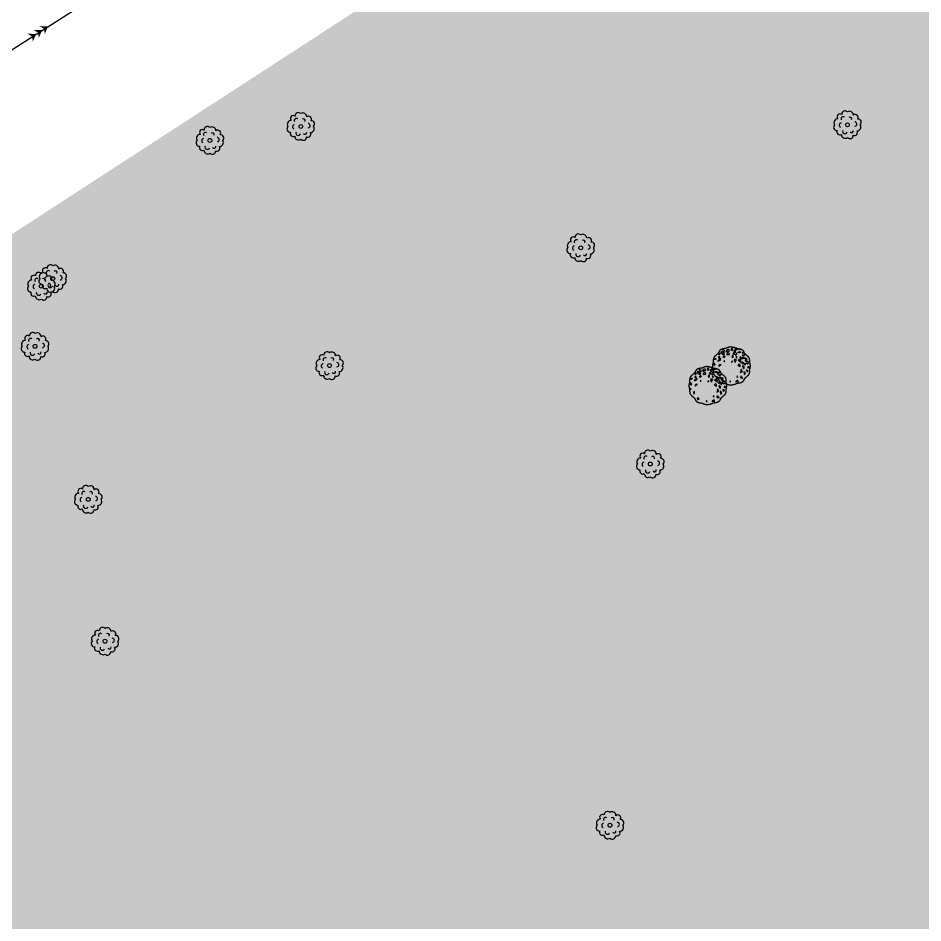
# Model space of a CAD drawing. Header units: metres. Extents: x 394605 to 1395358, y 4171135 to 6406139.
# Drawn here: x 1394157.47 to 1394205.3, y 4172416.18 to 4172464.01 of the extents above; entities that cross this region are included whole.
import ezdxf

# ---------------------------------------------------------------- set-up
doc = ezdxf.new("R2010")
doc.units = ezdxf.units.M
doc.header["$LTSCALE"] = 2
doc.layers.add('T-EDF', color=20, linetype='Continuous')
doc.layers.add('T-VEGETATION', color=108, linetype='Continuous')

# ---------------------------------------------------------------- blocks, each defined once
blk = doc.blocks.new('GeoEdfTT')
for points in [[(-1.125, 0), (-0.375, 0.5), (-0.375, -0.5), (-0.625, 0)], [(-0.375, 0), (0.375, 0.5), (0.375, -0.5), (0.125, 0)], [(0.375, 0), (1.125, 0.5), (1.125, -0.5), (0.875, 0)]]:
    blk.add_solid(points)
blk = doc.blocks.new('A$C758E7D02')
at = {"color": 104, "linetype": 'Continuous', "lineweight": -3}
blk.add_circle((0, 0), 0.102, dxfattribs=at)
for centre, radius, start, end in [((-0.394, 0.421), 0.153, 53.9441, 222.1952), ((-0.128, 0.555), 0.177, 43.6812, 183.5855), ((0.116, 0.512), 0.202, 358.447, 125.1815), ((0.419, 0.391), 0.153, 325.1331, 131.0062), ((-0.555, -0.128), 0.177, 133.6812, 273.5855), ((-0.512, 0.116), 0.202, 88.447, 215.1815), ((-0.312, -0.02), 0.124, 103.6979, 242.3351), ((-0.231, 0.31), 0.112, 52.4282, 209.5382), ((0.137, 0.317), 0.0936, 330.5782, 133.7014), ((0.382, 0.043), 0.114, 276.61, 88.9556), ((0.555, 0.128), 0.177, 313.6812, 93.5855), ((-0.4, -0.37), 0.159, 155.2129, 300.9263), ((-0.136, -0.351), 0.124, 159.5257, 338.1549), ((0.226, -0.318), 0.0936, 210.5782, 13.7014), ((0.375, -0.404), 0.157, 243.121, 33.0183), ((0.512, -0.116), 0.202, 268.447, 35.1815), ((-0.116, -0.512), 0.202, 178.447, 305.1815), ((0.128, -0.555), 0.177, 223.6812, 3.5855)]:
    blk.add_arc(centre, radius, start, end, dxfattribs=at)
blk = doc.blocks.new('r008')
at = {"layer": 'T-VEGETATION'}
blk.add_blockref('A$C758E7D02', (0, 0), dxfattribs=at)
blk = doc.blocks.new('v025')
blk.add_line((0, 0), (0, 0))
at = {"color": 0, "linetype": 'Continuous'}
blk.add_line((0.666, -0.338), (0.7, -0.408), dxfattribs=at)
at = {"color": 0, "linetype": 'Continuous', "flags": 128}
for points in [[(-0.002, 1.01), (-0.019, 1.009), (-0.038, 1.006), (-0.058, 1.003), (-0.08, 1), (-0.102, 0.996), (-0.124, 0.991), (-0.144, 0.987), (-0.163, 0.982), (-0.179, 0.978), (-0.19, 0.974), (-0.204, 0.968), (-0.218, 0.962), (-0.233, 0.955), (-0.248, 0.947), (-0.263, 0.94), (-0.278, 0.934), (-0.291, 0.928), (-0.303, 0.925), (-0.316, 0.922), (-0.331, 0.92), (-0.348, 0.919), (-0.366, 0.917), (-0.385, 0.916), (-0.403, 0.915), (-0.42, 0.914), (-0.435, 0.911), (-0.448, 0.909), (-0.461, 0.905), (-0.475, 0.9), (-0.491, 0.894), (-0.507, 0.887), (-0.523, 0.88), (-0.539, 0.873), (-0.554, 0.865), (-0.567, 0.857), (-0.578, 0.85), (-0.585, 0.844), (-0.593, 0.836), (-0.601, 0.827), (-0.61, 0.818), (-0.618, 0.807), (-0.626, 0.797), (-0.633, 0.787), (-0.64, 0.778), (-0.645, 0.77), (-0.648, 0.763), (-0.652, 0.756), (-0.655, 0.747), (-0.658, 0.737), (-0.662, 0.728), (-0.665, 0.718), (-0.669, 0.71), (-0.672, 0.702), (-0.676, 0.695), (-0.685, 0.684), (-0.696, 0.671), (-0.709, 0.658), (-0.723, 0.644), (-0.738, 0.63), (-0.752, 0.617), (-0.766, 0.605), (-0.779, 0.593), (-0.79, 0.583), (-0.797, 0.577), (-0.806, 0.57), (-0.816, 0.562), (-0.827, 0.554), (-0.837, 0.545), (-0.848, 0.537), (-0.857, 0.529), (-0.866, 0.521), (-0.873, 0.514), (-0.88, 0.506), (-0.888, 0.495), (-0.897, 0.484), (-0.906, 0.472), (-0.914, 0.459), (-0.923, 0.447), (-0.93, 0.434), (-0.936, 0.423), (-0.94, 0.413), (-0.943, 0.402), (-0.946, 0.389), (-0.948, 0.375), (-0.95, 0.36), (-0.952, 0.344), (-0.953, 0.329), (-0.954, 0.315), (-0.955, 0.302), (-0.956, 0.29), (-0.957, 0.279), (-0.958, 0.267), (-0.959, 0.253), (-0.96, 0.239), (-0.961, 0.224), (-0.962, 0.21), (-0.963, 0.196), (-0.965, 0.184), (-0.966, 0.173), (-0.968, 0.164), (-0.97, 0.153), (-0.972, 0.141), (-0.975, 0.129), (-0.978, 0.116), (-0.981, 0.104), (-0.983, 0.092), (-0.985, 0.081), (-0.987, 0.072), (-0.988, 0.065), (-0.99, 0.056), (-0.993, 0.047), (-0.995, 0.037), (-0.997, 0.027), (-0.998, 0.018), (-0.998, 0.01), (-0.996, 0.004), (-0.992, 0), (-0.996, -0.004), (-0.998, -0.01), (-0.998, -0.018), (-0.997, -0.027), (-0.995, -0.037), (-0.993, -0.046), (-0.99, -0.056), (-0.988, -0.064), (-0.987, -0.071), (-0.985, -0.08), (-0.983, -0.091), (-0.981, -0.103), (-0.978, -0.115), (-0.975, -0.128), (-0.972, -0.14), (-0.97, -0.152), (-0.968, -0.163), (-0.966, -0.172), (-0.965, -0.183), (-0.963, -0.196), (-0.962, -0.209), (-0.961, -0.224), (-0.96, -0.238), (-0.959, -0.253), (-0.958, -0.266), (-0.957, -0.279), (-0.956, -0.29), (-0.955, -0.301), (-0.954, -0.314), (-0.953, -0.329), (-0.952, -0.344), (-0.95, -0.359), (-0.948, -0.375), (-0.946, -0.389), (-0.943, -0.402), (-0.94, -0.412), (-0.936, -0.423), (-0.93, -0.434), (-0.923, -0.446), (-0.914, -0.459), (-0.906, -0.471), (-0.897, -0.484), (-0.888, -0.495), (-0.88, -0.505), (-0.873, -0.514), (-0.866, -0.521), (-0.857, -0.528), (-0.848, -0.537), (-0.837, -0.545), (-0.827, -0.553), (-0.816, -0.561), (-0.806, -0.569), (-0.797, -0.577), (-0.79, -0.583), (-0.779, -0.593), (-0.766, -0.604), (-0.752, -0.617), (-0.738, -0.63), (-0.723, -0.643), (-0.709, -0.657), (-0.696, -0.671), (-0.685, -0.683), (-0.676, -0.695), (-0.672, -0.701), (-0.669, -0.709), (-0.665, -0.718), (-0.662, -0.727), (-0.658, -0.737), (-0.655, -0.746), (-0.652, -0.755), (-0.648, -0.763), (-0.645, -0.77), (-0.64, -0.778), (-0.633, -0.787), (-0.626, -0.797), (-0.618, -0.807), (-0.61, -0.817), (-0.601, -0.827), (-0.593, -0.836), (-0.585, -0.843), (-0.578, -0.85), (-0.567, -0.857), (-0.554, -0.865), (-0.539, -0.872), (-0.523, -0.88), (-0.507, -0.887), (-0.491, -0.894), (-0.475, -0.9), (-0.461, -0.904), (-0.448, -0.908), (-0.435, -0.911), (-0.42, -0.913), (-0.403, -0.915), (-0.385, -0.916), (-0.366, -0.917), (-0.348, -0.918), (-0.331, -0.92), (-0.316, -0.922), (-0.303, -0.924), (-0.291, -0.928), (-0.278, -0.933), (-0.263, -0.94), (-0.248, -0.947), (-0.233, -0.954), (-0.218, -0.961), (-0.204, -0.968), (-0.19, -0.973), (-0.179, -0.978), (-0.163, -0.982), (-0.144, -0.986), (-0.124, -0.991), (-0.102, -0.995), (-0.08, -0.999), (-0.058, -1.003), (-0.038, -1.006), (-0.019, -1.008), (-0.002, -1.01)], [(0.002, 1.01), (0.018, 1.009), (0.037, 1.006), (0.058, 1.003), (0.08, 1), (0.102, 0.996), (0.123, 0.991), (0.144, 0.987), (0.162, 0.982), (0.178, 0.978), (0.19, 0.974), (0.203, 0.968), (0.217, 0.962), (0.233, 0.955), (0.248, 0.947), (0.263, 0.94), (0.277, 0.934), (0.291, 0.928), (0.302, 0.925), (0.316, 0.922), (0.331, 0.92), (0.348, 0.919), (0.366, 0.917), (0.384, 0.916), (0.402, 0.915), (0.419, 0.914), (0.434, 0.911), (0.407, 0.877), (0.424, 0.851), (0.446, 0.867), (0.435, 0.912), (0.448, 0.909), (0.46, 0.905), (0.474, 0.9), (0.49, 0.894), (0.506, 0.887), (0.523, 0.88), (0.539, 0.873), (0.553, 0.865), (0.566, 0.857), (0.577, 0.85), (0.584, 0.844), (0.592, 0.836), (0.601, 0.827), (0.609, 0.818), (0.618, 0.807), (0.626, 0.797), (0.633, 0.787), (0.639, 0.778), (0.644, 0.77), (0.648, 0.763), (0.651, 0.756), (0.655, 0.747), (0.658, 0.737), (0.661, 0.728), (0.665, 0.718), (0.668, 0.71), (0.672, 0.702), (0.676, 0.695), (0.684, 0.684), (0.696, 0.671), (0.708, 0.658), (0.723, 0.644), (0.737, 0.63), (0.752, 0.617), (0.766, 0.605), (0.779, 0.593), (0.79, 0.583), (0.797, 0.577), (0.806, 0.57), (0.816, 0.562), (0.826, 0.554), (0.837, 0.545), (0.847, 0.537), (0.857, 0.529), (0.865, 0.521), (0.872, 0.514), (0.88, 0.506), (0.888, 0.495), (0.897, 0.484), (0.905, 0.472), (0.914, 0.459), (0.922, 0.447), (0.929, 0.434), (0.935, 0.423), (0.94, 0.413), (0.943, 0.402), (0.946, 0.389), (0.948, 0.375), (0.95, 0.36), (0.951, 0.344), (0.952, 0.329), (0.953, 0.315), (0.954, 0.302), (0.955, 0.29), (0.956, 0.279), (0.957, 0.267), (0.958, 0.253), (0.96, 0.239), (0.961, 0.224), (0.962, 0.21), (0.963, 0.196), (0.964, 0.184), (0.966, 0.173), (0.967, 0.164), (0.969, 0.153), (0.972, 0.141), (0.975, 0.129), (0.978, 0.116), (0.98, 0.104), (0.983, 0.092), (0.985, 0.081), (0.986, 0.072), (0.988, 0.065), (0.99, 0.056), (0.992, 0.047), (0.995, 0.037), (0.997, 0.027), (0.998, 0.018), (0.998, 0.01), (0.996, 0.004), (0.992, 0), (0.996, -0.004), (0.998, -0.01), (0.998, -0.018), (0.997, -0.027), (0.995, -0.037), (0.992, -0.046), (0.99, -0.056), (0.988, -0.064), (0.986, -0.071), (0.985, -0.08), (0.983, -0.091), (0.98, -0.103), (0.978, -0.115), (0.975, -0.128), (0.972, -0.14), (0.969, -0.152), (0.967, -0.163), (0.966, -0.172), (0.964, -0.183), (0.963, -0.196), (0.962, -0.209), (0.961, -0.224), (0.96, -0.238), (0.958, -0.253), (0.957, -0.266), (0.956, -0.279), (0.955, -0.29), (0.954, -0.301), (0.953, -0.314), (0.952, -0.329), (0.951, -0.344), (0.95, -0.359), (0.948, -0.375), (0.946, -0.389), (0.943, -0.402), (0.94, -0.412), (0.935, -0.423), (0.929, -0.434), (0.922, -0.446), (0.914, -0.459), (0.905, -0.471), (0.897, -0.484), (0.888, -0.495), (0.88, -0.505), (0.872, -0.514), (0.865, -0.521), (0.857, -0.528), (0.847, -0.537), (0.837, -0.545), (0.826, -0.553), (0.816, -0.561), (0.806, -0.569), (0.797, -0.577), (0.79, -0.583), (0.779, -0.593), (0.766, -0.604), (0.752, -0.617), (0.737, -0.63), (0.723, -0.643), (0.708, -0.657), (0.696, -0.671), (0.684, -0.683), (0.676, -0.695), (0.672, -0.701), (0.668, -0.709), (0.665, -0.718), (0.661, -0.727), (0.658, -0.737), (0.655, -0.746), (0.651, -0.755), (0.648, -0.763), (0.644, -0.77), (0.639, -0.778), (0.633, -0.787), (0.626, -0.797), (0.618, -0.807), (0.609, -0.817), (0.601, -0.827), (0.592, -0.836), (0.584, -0.843), (0.577, -0.85), (0.566, -0.857), (0.553, -0.865), (0.539, -0.872), (0.523, -0.88), (0.506, -0.887), (0.49, -0.894), (0.474, -0.9), (0.46, -0.904), (0.448, -0.908), (0.434, -0.911), (0.419, -0.913), (0.402, -0.915), (0.384, -0.916), (0.366, -0.917), (0.348, -0.918), (0.331, -0.92), (0.316, -0.922), (0.302, -0.924), (0.291, -0.928), (0.277, -0.933), (0.263, -0.94), (0.248, -0.947), (0.233, -0.954), (0.217, -0.961), (0.203, -0.968), (0.19, -0.973), (0.178, -0.978), (0.162, -0.982), (0.144, -0.986), (0.123, -0.991), (0.102, -0.995), (0.08, -0.999), (0.058, -1.003), (0.037, -1.006), (0.018, -1.008), (0.002, -1.01)], [(0.75, 0.035), (0.683, 0.097), (0.728, 0.149), (0.812, 0.124), (0.902, 0.14), (0.84, 0.07)], [(0.75, 0.257), (0.778, 0.264), (0.818, 0.309), (0.767, 0.336), (0.705, 0.282)], [(0.3, -0.776), (0.244, -0.8), (0.244, -0.844), (0.295, -0.814)]]:
    blk.add_lwpolyline(points, dxfattribs=at)
for points in [[(0.311, 0.867), (0.34, 0.896), (0.283, 0.912), (0.244, 0.974), (0.193, 0.896), (0.244, 0.851)], [(-0.622, 0.664), (-0.679, 0.699), (-0.679, 0.63), (-0.622, 0.585), (-0.611, 0.612)], [(-0.673, 0.478), (-0.673, 0.425), (-0.611, 0.451), (-0.611, 0.488)], [(-0.51, 0.675), (-0.476, 0.697), (-0.482, 0.742), (-0.532, 0.742), (-0.555, 0.697), (-0.56, 0.661)], [(-0.414, 0.597), (-0.392, 0.597), (-0.358, 0.634), (-0.425, 0.661), (-0.487, 0.624)], [(-0.369, 0.524), (-0.392, 0.512), (-0.448, 0.458), (-0.38, 0.451), (-0.33, 0.503)], [(-0.442, 0.848), (-0.425, 0.74), (-0.38, 0.706), (-0.352, 0.74), (-0.347, 0.811), (-0.425, 0.855)], [(-0.155, 0.873), (-0.206, 0.863), (-0.279, 0.803), (-0.279, 0.793), (-0.229, 0.721), (-0.212, 0.758), (-0.2, 0.793), (-0.172, 0.793), (-0.15, 0.785), (-0.105, 0.811), (-0.099, 0.838)], [(-0.195, 0.606), (-0.155, 0.596), (-0.105, 0.606), (-0.099, 0.64), (-0.116, 0.658), (-0.172, 0.711), (-0.195, 0.693), (-0.234, 0.623), (-0.245, 0.596)], [(0.047, 0.824), (0.081, 0.832), (0.036, 0.929), (0.03, 0.948), (-0.02, 0.877), (-0.009, 0.832)], [(0.115, 0.502), (0.075, 0.572), (0.03, 0.502), (0.047, 0.44)], [(0.306, 0.651), (0.233, 0.687), (0.165, 0.721), (0.12, 0.679), (0.086, 0.616), (0.16, 0.642), (0.255, 0.579), (0.266, 0.607)], [(0.171, 0.751), (0.16, 0.777), (0.148, 0.777), (0.16, 0.848), (0.21, 0.777), (0.227, 0.768)], [(0.295, 0.488), (0.255, 0.496), (0.261, 0.451), (0.289, 0.406), (0.306, 0.443)], [(0.39, 0.755), (0.446, 0.772), (0.497, 0.738), (0.435, 0.693), (0.34, 0.72)], [(0.565, 0.381), (0.559, 0.416), (0.508, 0.433), (0.497, 0.505), (0.446, 0.451), (0.463, 0.372)], [(0.57, 0.682), (0.632, 0.672), (0.638, 0.727)], [(0.688, 0.593), (0.733, 0.63), (0.694, 0.548), (0.643, 0.515), (0.593, 0.54), (0.621, 0.593)], [(-0.898, 0.043), (-0.847, 0.07), (-0.881, 0.124), (-0.937, 0.124), (-0.965, 0.07)], [(-0.819, 0.396), (-0.814, 0.367), (-0.881, 0.329), (-0.87, 0.396)], [(-0.572, 0.308), (-0.555, 0.371), (-0.617, 0.38), (-0.673, 0.299), (-0.707, 0.247), (-0.662, 0.264)], [(-0.662, 0.02), (-0.667, -0.025), (-0.611, 0.027), (-0.538, 0.063), (-0.611, 0.086)], [(-0.347, 0.249), (-0.375, 0.278), (-0.397, 0.24), (-0.375, 0.218)], [(0.03, 0.194), (0.064, 0.239), (0.064, 0.26), (-0.015, 0.212)], [(0.216, 0.187), (0.244, 0.284), (0.272, 0.329), (0.171, 0.363), (0.154, 0.284), (0.182, 0.214)], [(0.475, 0.215), (0.48, 0.18), (0.525, 0.24), (0.475, 0.322), (0.396, 0.322), (0.356, 0.304), (0.435, 0.259)], [(0.441, -0.044), (0.401, 0.01), (0.368, 0.053), (0.43, 0.112), (0.452, 0.018)], [(0.581, 0.124), (0.604, 0.107), (0.66, 0.156), (0.604, 0.194), (0.559, 0.185), (0.559, 0.159)], [(0.593, 0.451), (0.626, 0.46), (0.761, 0.416), (0.835, 0.398), (0.733, 0.372), (0.626, 0.391)], [(0.615, 0.011), (0.593, -0.013), (0.61, -0.078), (0.677, -0.134), (0.671, -0.047)], [(0.908, 0.239), (0.885, 0.185), (0.79, 0.205), (0.863, 0.257)], [(-0.949, -0.231), (-0.87, -0.169), (-0.926, -0.159)], [(-0.69, -0.364), (-0.712, -0.301), (-0.752, -0.391), (-0.718, -0.443), (-0.724, -0.416)], [(0.576, -0.266), (0.559, -0.196), (0.52, -0.187), (0.508, -0.222), (0.514, -0.301), (0.475, -0.346), (0.565, -0.311)], [(0.66, -0.301), (0.666, -0.338), (0.7, -0.408), (0.683, -0.47), (0.745, -0.398), (0.716, -0.328)], [(0.84, -0.214), (0.801, -0.204), (0.795, -0.249), (0.846, -0.284), (0.891, -0.266)], [(0.902, -0.027), (0.857, -0.075), (0.908, -0.106), (0.986, -0.068)], [(-0.459, -0.692), (-0.504, -0.648), (-0.549, -0.674), (-0.521, -0.737), (-0.499, -0.727)], [(-0.043, -0.809), (-0.065, -0.793), (-0.077, -0.837), (-0.037, -0.837)], [(0.323, -0.601), (0.34, -0.55), (0.306, -0.532), (0.289, -0.582)], [(0.362, -0.789), (0.3, -0.754), (0.295, -0.824), (0.34, -0.843), (0.362, -0.816)], [(0.548, -0.595), (0.598, -0.655), (0.525, -0.648), (0.497, -0.622), (0.52, -0.526)]]:
    blk.add_lwpolyline(points, close=True, dxfattribs=at)

msp = doc.modelspace()

# ---------------------------------------------------------------- hatches: boundary and pattern name
at = {"layer": 'T-VEGETATION'}
h = msp.add_hatch(dxfattribs=at)
h.set_pattern_fill('AR-CONC', color=84, scale=0.025)
h.set_pattern_definition([(50, (0, 0), (4.554616725, -0.3984771385), [0.47625, -5.23875]), (355, (0, 0), (-0.8810706494, 4.776416072), [0.381, -4.191]), (100.451, (0.3796, -0.033), (3.6735625416, 4.3779171955), [0.40475, -4.45225]), (46.1842, (0, 1.27), (6.776976022, -1.051058198), [0.714375, -7.858125]), (96.6356, (0.565, 1.1824), (5.935105862, 6.185638897), [0.607125, -6.678375]), (351.184, (0, 1.27), (5.935115145, 6.185627947), [0.5715, -6.2865]), (21, (0.635, 0.9525), (3.790371996, -2.556637963), [0.47625, -5.23875]), (326, (0.635, 0.9525), (1.5450507087, 4.604699153), [0.381, -4.191]), (71.4514, (0.951, 0.7394), (5.3354122693, 2.048071443), [0.40475, -4.45225]), (37.5, (0, 0), (0.07721508126, 2.1138759718), [0, -4.1402, 0, -4.2545, 0, -4.206875]), (7.5, (0, 0), (1.6704915628, 2.5045143705), [0, -2.4257, 0, -4.04495, 0, -1.603375]), (327.5, (-1.416, 0), (3.3897648792, -0.1432185998), [0, -1.5875, 0, -4.953, 0, -6.57225]), (317.5, (-2.051, 0), (3.7032295347, 0.6356622758), [0, -2.06375, 0, -3.2893, 0, -4.66725])])
h.paths.add_polyline_path([(1393927.84, 4172307.918), (1393958.527, 4172323.627), (1394358.196, 4172583.126), (1394368.739, 4172566.92), (1394404.239, 4172594.106), (1394421.217, 4172593.554), (1394446.938, 4172609.027), (1394462.155, 4172571.89), (1394427.756, 4172533.31), (1394398.16, 4172507.898), (1394347.588, 4172478.822), (1394332.784, 4172523.595), (1394296.479, 4172507.081), (1394285.958, 4172483.929), (1394295.024, 4172433.323), (1394419.634, 4172480.669), (1394450.579, 4172447.3), (1394434.639, 4172428.681), (1394439.126, 4172400.637), (1394299.836, 4172369.098), (1393930.719, 4172300.034)])

# ---------------------------------------------------------------- linework, layer by layer
at = {"layer": 'T-EDF', "flags": 128}
msp.add_lwpolyline([(1393903.02, 4172301.51), (1393911.477, 4172306.33), (1393915.766, 4172308.45), (1394262.55, 4172529.558), (1394559.264, 4172711.949)], dxfattribs=at)

# ---------------------------------------------------------------- block references
at = {"layer": 'T-EDF', "xscale": 0.5, "yscale": 0.5, "zscale": 0.5, "rotation": 212.5215331637719}
msp.add_blockref('GeoEdfTT', (1394158.589, 4172463.273), dxfattribs=at)
at = {"layer": 'T-VEGETATION'}
for name, p in [('r008', (1394201.315, 4172458.37)), ('r008', (1394172.417, 4172458.281)), ('r008', (1394167.613, 4172457.542)), ('r008', (1394187.217, 4172451.867)), ('r008', (1394159.307, 4172450.237)), ('r008', (1394158.697, 4172449.836)), ('r008', (1394158.371, 4172446.658)), ('v025', (1394195.176, 4172445.62)), ('r008', (1394173.936, 4172445.641)), ('v025', (1394193.927, 4172444.581)), ('r008', (1394190.891, 4172440.437)), ('r008', (1394161.182, 4172438.568)), ('r008', (1394162.069, 4172431.07)), ('r008', (1394188.76, 4172421.342))]:
    msp.add_blockref(name, p, dxfattribs=at)

doc.saveas('drawing.dxf')
